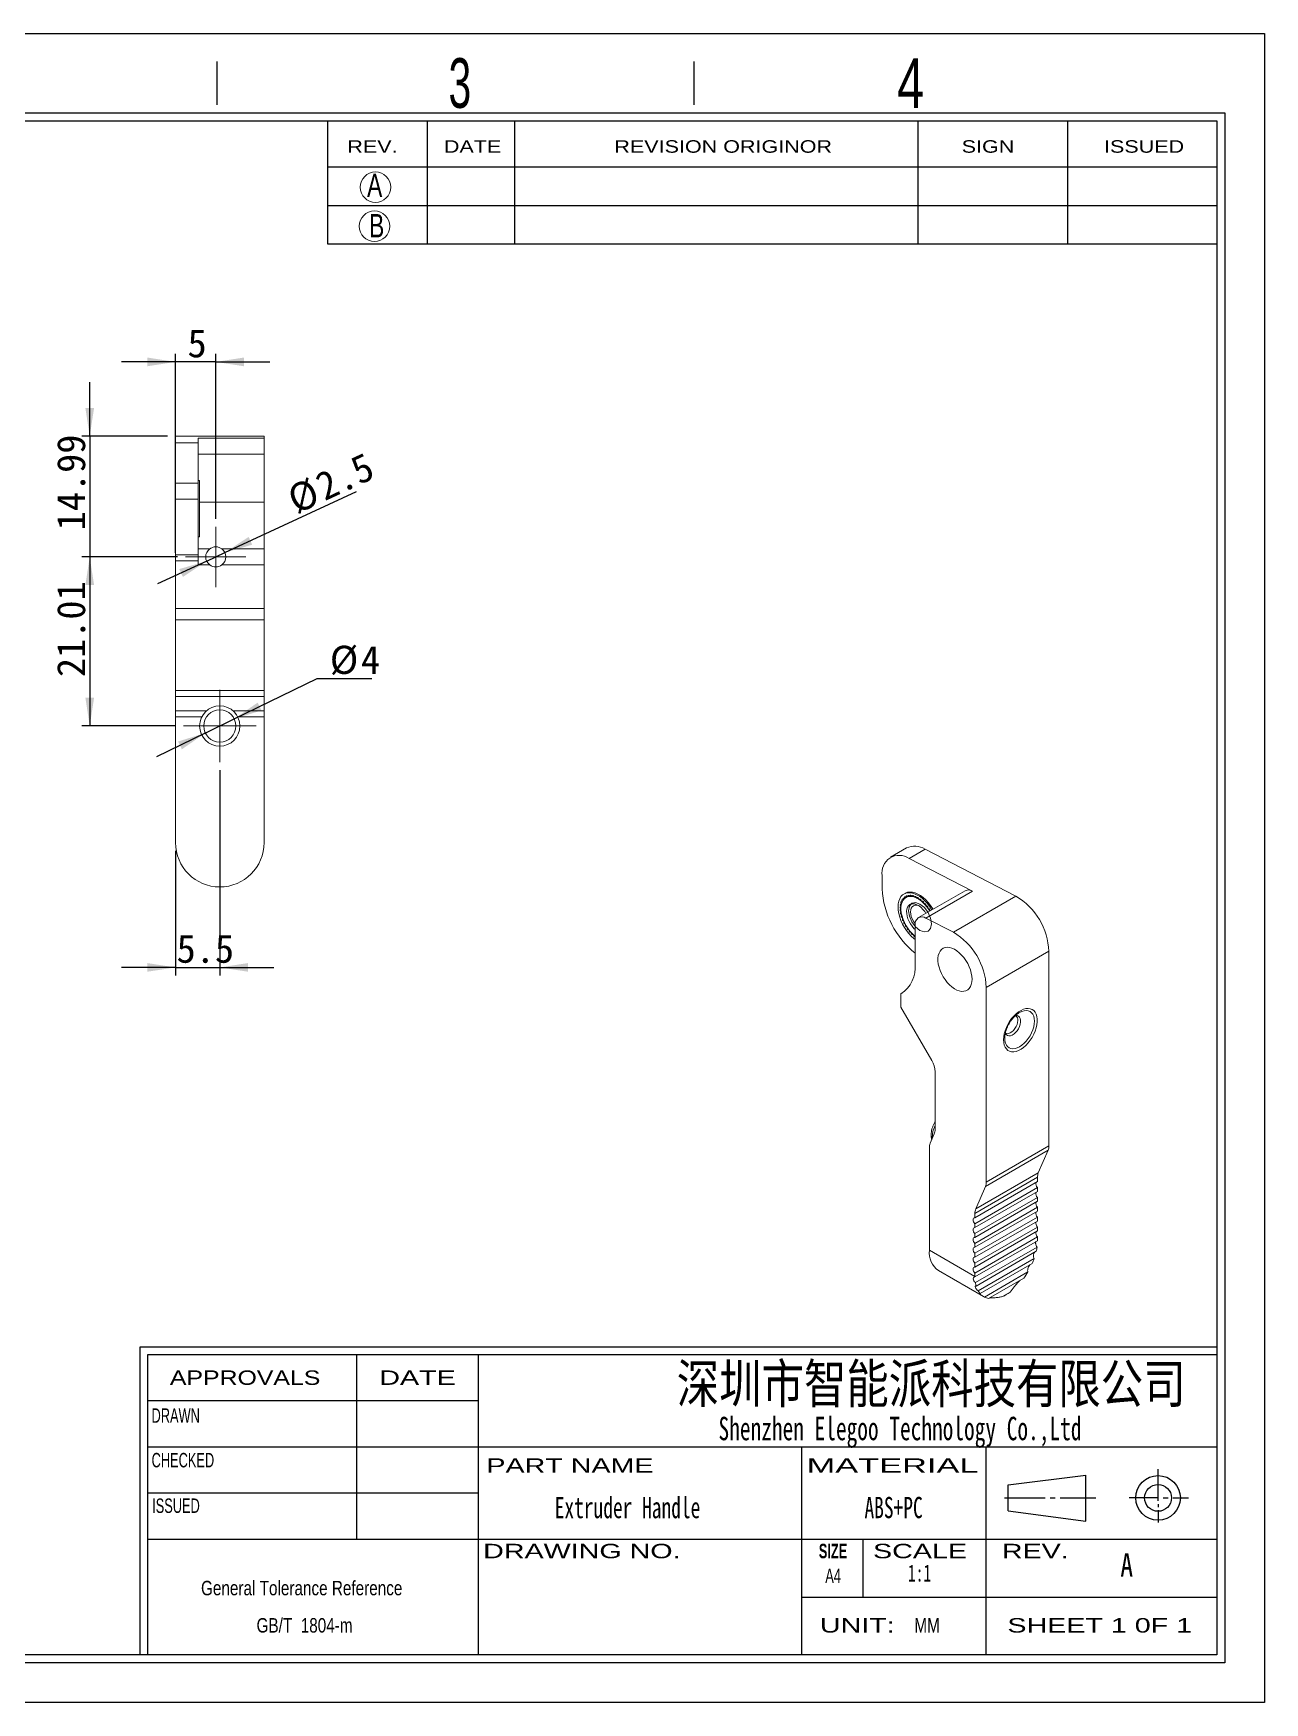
# Model space of a CAD drawing. Header units: millimetres. Extents: x 2 to 295, y 1 to 209.
# Drawn here: x 142.1 to 295.1, y 1.3 to 208.7 of the extents above; entities that cross this region are included whole.
import ezdxf

# ---------------------------------------------------------------- set-up
doc = ezdxf.new("R2010")
doc.units = ezdxf.units.MM
doc.linetypes.add('CENTER', pattern=[10.16, 6.35, -1.27, 1.27, -1.27])
doc.layers.add('DIM', color=5, linetype='Continuous')
doc.layers.add('SLD-0', color=179, linetype='Continuous')
doc.layers.add('中心线', color=1, linetype='CENTER', lineweight=15)
doc.styles.add('SLDTEXTSTYLE0', font='SIMSUN.TTC', dxfattribs={"width": 0.67})
doc.styles.add('SLDTEXTSTYLE1', font='SIMSUN.TTC', dxfattribs={"width": 0.67})
doc.styles.add('SLDTEXTSTYLE10', font='ARIAL.TTF', dxfattribs={"width": 1.7064})
doc.styles.add('SLDTEXTSTYLE11', font='SIMSUN.TTC', dxfattribs={"width": 0.8, "bigfont": 'bigfont'})
doc.styles.add('SLDTEXTSTYLE12', font='SIMSUN.TTC', dxfattribs={"width": 0.8})
doc.styles.add('SLDTEXTSTYLE13', font='SIMKAI.TTF', dxfattribs={"width": 0.67})
doc.styles.add('SLDTEXTSTYLE14', font='SIMSUN.TTC')
doc.styles.add('SLDTEXTSTYLE3', font='ARIAL.TTF', dxfattribs={"width": 0.63516})
doc.styles.add('SLDTEXTSTYLE4', font='GOTHIC.TTF', dxfattribs={"width": 0.7304})
doc.styles.add('SLDTEXTSTYLE5', font='GOTHIC.TTF', dxfattribs={"width": 0.61171})
doc.styles.add('SLDTEXTSTYLE6', font='ARIALBD.TTF', dxfattribs={"width": 0.63516})
doc.styles.add('SLDTEXTSTYLE7', font='ARIAL.TTF', dxfattribs={"width": 1.422})
doc.styles.add('SLDTEXTSTYLE8', font='ARIAL.TTF', dxfattribs={"width": 0.7584})
doc.styles.add('SLDTEXTSTYLE9', font='ARIAL.TTF', dxfattribs={"width": 1.2324})
doc.dimstyles.new('SLDDIMSTYLE1', dxfattribs={"dimtxt": 3.5, "dimasz": 3.5, "dimexe": 0, "dimexo": 0.0625, "dimgap": 0.875, "dimtad": 0, "dimtih": 1, "dimtoh": 1, "dimrnd": 1e-09, "dimzin": 12, "dimdsep": 46, "dimtxsty": 'SLDTEXTSTYLE0', "dimsah": 1, "dimcen": 0, "dimadec": 0, "dimazin": 3, "dimtfac": 1, "dimtmove": 0, "dimatfit": 3, "dimfxl": 0, "dimfrac": 2, "dimtolj": 1, "dimtzin": 12, "dimarcsym": 0})
doc.dimstyles.new('SLDDIMSTYLE4', dxfattribs={"dimtxt": 3.5, "dimasz": 3.5, "dimexe": 0, "dimexo": 0.0625, "dimgap": 0.875, "dimtad": 2, "dimrnd": 1e-09, "dimzin": 12, "dimdsep": 46, "dimtxsty": 'SLDTEXTSTYLE0', "dimsah": 1, "dimcen": 0.09, "dimadec": 0, "dimazin": 3, "dimtfac": 1, "dimtmove": 0, "dimatfit": 0, "dimfxl": 0, "dimfrac": 2, "dimtolj": 1, "dimtzin": 12, "dimarcsym": 0})

# ---------------------------------------------------------------- blocks, each defined once
blk = doc.blocks.new('SW_NOTE_1')
at = {"layer": 'SLD-0', "color": 0, "char_height": 1.7927, "attachment_point": 2, "style": 'SLDTEXTSTYLE8'}
for s, insert in [('General Tolerance Reference ', (13.02, 2.31)), (' GB/T  1804-m', (13.11, -2.32))]:
    blk.add_mtext(s, dxfattribs=dict(at, insert=insert))
blk = doc.blocks.new('_D_7')
at = {"layer": 'DIM'}
for p, q in [((149.12, 158.63), (149.12, 165.36)), ((158.78, 158.63), (148.12, 158.63)), ((149.12, 158.63), (149.12, 143.63)), ((160.03, 143.63), (148.12, 143.63)), ((149.12, 143.63), (149.12, 136.9))]:
    blk.add_line(p, q, dxfattribs=at)
for points in [[(149.12, 158.63), (149.66, 162.13), (148.58, 162.13)], [(149.12, 143.63), (148.58, 140.13), (149.66, 140.13)]]:
    blk.add_solid(points, dxfattribs=at)
at = {"layer": 'DIM', "insert": (145.05, 146.93), "char_height": 3.5, "attachment_point": 1, "rotation": 90, "style": 'SLDTEXTSTYLE14'}
blk.add_mtext('14.99', dxfattribs=at)
blk = doc.blocks.new('_D_8')
at = {"layer": 'DIM'}
for p, q in [((160.03, 143.63), (148.12, 143.63)), ((149.12, 143.63), (149.12, 122.63)), ((159.78, 122.63), (148.12, 122.63))]:
    blk.add_line(p, q, dxfattribs=at)
for points in [[(149.12, 143.63), (148.58, 140.13), (149.66, 140.13)], [(149.12, 122.63), (149.66, 126.13), (148.58, 126.13)]]:
    blk.add_solid(points, dxfattribs=at)
at = {"layer": 'DIM', "insert": (145.05, 128.7), "char_height": 3.5, "attachment_point": 1, "rotation": 90, "style": 'SLDTEXTSTYLE14'}
blk.add_mtext('21.01', dxfattribs=at)
blk = doc.blocks.new('_D_9')
at = {"layer": 'DIM'}
for p, q in [((165.91, 144.16), (182.25, 151.75)), ((163.65, 143.11), (157.54, 140.27)), ((163.65, 143.11), (165.91, 144.16))]:
    blk.add_line(p, q, dxfattribs=at)
for points in [[(165.91, 144.16), (169.31, 145.15), (168.86, 146.12)], [(163.65, 143.11), (160.24, 142.12), (160.7, 141.15)]]:
    blk.add_solid(points, dxfattribs=at)
at = {"layer": 'DIM', "char_height": 3.5, "attachment_point": 1, "rotation": 24.9089, "style": 'SLDTEXTSTYLE14'}
for s, insert in [('2.5', (176.83, 153.72)), ('%%c', (173.32, 152.09))]:
    blk.add_mtext(s, dxfattribs=dict(at, insert=insert))
blk = doc.blocks.new('_D_10')
at = {"layer": 'DIM'}
for p, q in [((159.78, 144.13), (159.78, 168.86)), ((164.78, 148.38), (164.78, 168.86)), ((159.78, 167.86), (153.05, 167.86)), ((164.78, 167.86), (159.78, 167.86)), ((164.78, 167.86), (171.51, 167.86))]:
    blk.add_line(p, q, dxfattribs=at)
for points in [[(159.78, 167.86), (156.28, 168.4), (156.28, 167.32)], [(164.78, 167.86), (168.28, 167.32), (168.28, 168.4)]]:
    blk.add_solid(points, dxfattribs=at)
at = {"layer": 'DIM', "insert": (161.27, 171.93), "char_height": 3.5, "attachment_point": 1, "style": 'SLDTEXTSTYLE14'}
blk.add_mtext('5', dxfattribs=at)
blk = doc.blocks.new('_D_11')
at = {"layer": 'DIM'}
for p, q in [((165.28, 117.13), (165.28, 91.63)), ((159.78, 107.13), (159.78, 91.63)), ((159.78, 92.63), (153.05, 92.63)), ((159.78, 92.63), (165.28, 92.63)), ((165.28, 92.63), (172.01, 92.63))]:
    blk.add_line(p, q, dxfattribs=at)
for points in [[(159.78, 92.63), (156.28, 93.17), (156.28, 92.1)], [(165.28, 92.63), (168.78, 92.1), (168.78, 93.17)]]:
    blk.add_solid(points, dxfattribs=at)
at = {"layer": 'DIM', "insert": (159.91, 96.71), "char_height": 3.5, "attachment_point": 1, "style": 'SLDTEXTSTYLE14'}
blk.add_mtext('5.5', dxfattribs=at)
blk = doc.blocks.new('_D_12')
at = {"layer": 'DIM'}
for p, q in [((167.08, 123.51), (177.36, 128.53)), ((177.36, 128.53), (184.18, 128.53)), ((163.48, 121.75), (167.08, 123.51)), ((163.48, 121.75), (157.43, 118.79))]:
    blk.add_line(p, q, dxfattribs=at)
for points in [[(167.08, 123.51), (170.46, 124.56), (169.98, 125.53)], [(163.48, 121.75), (160.1, 120.7), (160.57, 119.73)]]:
    blk.add_solid(points, dxfattribs=at)
at = {"layer": 'DIM', "char_height": 3.5, "attachment_point": 1, "style": 'SLDTEXTSTYLE14'}
for s, insert in [('%%c', (178.95, 132.6)), ('4', (182.82, 132.6))]:
    blk.add_mtext(s, dxfattribs=dict(at, insert=insert))
blk = doc.blocks.new('SW_CENTERMARKSYMBOL_2')
at = {"layer": '中心线', "color": 0}
for p, q in [((0, 2.5), (0, 3.75)), ((0, 0), (0, 2.5)), ((-2.5, 0), (-3.75, 0)), ((0, 0), (-2.5, 0)), ((0, 0), (0, -2.5)), ((0, 0), (2.5, 0)), ((2.5, 0), (3.75, 0)), ((0, -2.5), (0, -3.75))]:
    blk.add_line(p, q, dxfattribs=at)
blk = doc.blocks.new('SW_CENTERMARKSYMBOL_3')
at = {"layer": '中心线', "color": 0}
for p, q in [((0, 2.5), (0, 4.5)), ((0, 0), (0, 2.5)), ((-2.5, 0), (-4.5, 0)), ((0, 0), (-2.5, 0)), ((0, 0), (0, -2.5)), ((0, 0), (2.5, 0)), ((2.5, 0), (4.5, 0)), ((0, -2.5), (0, -4.5))]:
    blk.add_line(p, q, dxfattribs=at)

msp = doc.modelspace()

# ---------------------------------------------------------------- linework, layer by layer
at = {"color": 7, "linetype": 'Continuous', "lineweight": 15}
for p, q in [((170.779, 158.635), (159.779, 158.635)), ((159.779, 158.635), (159.779, 158.627)), ((170.779, 158.627), (159.779, 158.627)), ((159.779, 158.627), (159.779, 157.79)), ((162.579, 157.79), (159.779, 157.79)), ((159.779, 157.79), (159.779, 152.797)), ((162.579, 158.375), (170.779, 158.375)), ((162.579, 158.375), (162.579, 157.79)), ((162.579, 157.79), (162.579, 152.797)), ((170.779, 158.635), (170.779, 158.627)), ((170.779, 158.627), (170.779, 158.375)), ((170.779, 156.377), (170.779, 158.375)), ((162.579, 156.377), (170.779, 156.377)), ((170.779, 150.444), (170.779, 156.377)), ((162.579, 152.797), (159.779, 152.797)), ((159.779, 152.797), (159.779, 150.797)), ((162.779, 153.135), (162.579, 153.135)), ((162.579, 152.797), (162.579, 150.797)), ((162.779, 153.135), (162.779, 146.135)), ((162.579, 150.797), (159.779, 150.797)), ((159.779, 150.797), (159.779, 143.871)), ((162.579, 150.797), (162.579, 143.871)), ((170.779, 144.635), (170.779, 150.444)), ((162.579, 146.135), (162.779, 146.135)), ((162.579, 143.871), (159.779, 143.871)), ((159.779, 143.871), (159.779, 143.135)), ((162.579, 143.135), (159.779, 143.135)), ((159.779, 143.135), (159.779, 137.221)), ((162.579, 144.635), (164.029, 144.635)), ((162.579, 143.871), (162.579, 143.135)), ((162.579, 143.135), (162.579, 142.635)), ((165.529, 144.635), (170.779, 144.635)), ((170.779, 142.635), (170.779, 144.635)), ((162.579, 142.635), (164.029, 142.635)), ((165.529, 142.635), (170.779, 142.635)), ((170.779, 142.635), (170.779, 137.221)), ((159.779, 137.221), (170.779, 137.221)), ((159.779, 135.806), (159.779, 137.221)), ((170.779, 137.221), (170.779, 135.806)), ((170.779, 135.806), (159.779, 135.806)), ((159.779, 135.806), (159.779, 127.02)), ((170.779, 135.806), (170.779, 127.02)), ((159.779, 127.02), (170.779, 127.02)), ((159.779, 126.277), (159.779, 127.02)), ((170.779, 127.02), (170.779, 126.277)), ((170.779, 126.277), (159.779, 126.277)), ((159.779, 126.277), (159.779, 124.492)), ((159.779, 124.492), (163.614, 124.492)), ((159.779, 123.75), (159.779, 124.492)), ((166.943, 124.492), (170.779, 124.492)), ((170.779, 126.277), (170.779, 124.492)), ((170.779, 124.492), (170.779, 123.75)), ((163.045, 123.75), (159.779, 123.75)), ((159.779, 123.75), (159.779, 108.135)), ((170.779, 123.75), (167.513, 123.75)), ((170.779, 123.75), (170.779, 108.135)), ((250.596, 107.47), (248.616, 106.327)), ((250.931, 106.181), (252.911, 107.324)), ((258.82, 102.104), (250.931, 106.181)), ((264.206, 101.487), (252.911, 107.324)), ((247.581, 104.038), (247.581, 102.405)), ((250.427, 101.834), (250.286, 101.752)), ((257.894, 102.162), (252.096, 98.815)), ((258.82, 102.104), (253.022, 98.756)), ((256.428, 96.996), (264.206, 101.487)), ((251.682, 93.055), (251.682, 97.899)), ((256.428, 96.996), (253.022, 98.756)), ((260.521, 90.149), (268.299, 94.639)), ((268.299, 70.457), (268.299, 94.639)), ((250.132, 89.457), (249.914, 89.331)), ((249.914, 87.698), (249.914, 89.331)), ((260.521, 65.967), (260.521, 90.149)), ((249.914, 87.698), (253.743, 81.067)), ((254.157, 79.673), (254.157, 72.499)), ((254.056, 71.951), (253.551, 70.785)), ((253.45, 70.237), (253.45, 57.487)), ((268.198, 69.909), (260.42, 65.419)), ((260.521, 65.967), (268.299, 70.457)), ((266.986, 67.11), (268.198, 69.909)), ((266.885, 66.562), (259.106, 62.072)), ((259.208, 62.62), (266.986, 67.11)), ((266.885, 66.026), (266.885, 66.562)), ((259.106, 61.536), (266.885, 66.026)), ((266.885, 65.278), (259.106, 60.787)), ((259.106, 60.311), (266.885, 64.801)), ((259.208, 62.62), (260.42, 65.419)), ((266.885, 64.801), (266.885, 65.278)), ((266.885, 64.053), (259.106, 59.563)), ((259.106, 59.086), (266.885, 63.576)), ((266.885, 62.828), (259.106, 58.338)), ((259.106, 57.861), (266.885, 62.352)), ((266.885, 63.576), (266.885, 64.053)), ((266.885, 62.352), (266.885, 62.828)), ((259.106, 61.536), (259.106, 62.072)), ((266.885, 61.603), (259.106, 57.113)), ((259.106, 56.637), (266.885, 61.127)), ((259.106, 60.311), (259.106, 60.787)), ((266.885, 60.378), (259.106, 55.888)), ((266.885, 61.127), (266.885, 61.603)), ((266.885, 59.902), (266.885, 60.378)), ((259.106, 55.412), (266.885, 59.902)), ((259.106, 59.086), (259.106, 59.563)), ((266.885, 59.154), (259.106, 54.663)), ((259.106, 57.861), (259.106, 58.338)), ((259.107, 54.187), (266.885, 58.677)), ((266.885, 58.711), (266.885, 59.154)), ((253.45, 57.487), (259.106, 54.221)), ((259.106, 56.637), (259.106, 57.113)), ((266.825, 57.894), (259.166, 53.473)), ((259.262, 53.052), (266.729, 57.362)), ((266.475, 56.467), (259.517, 52.45)), ((254.589, 54.968), (260.168, 51.747)), ((259.106, 55.412), (259.106, 55.888)), ((259.106, 54.221), (259.106, 54.663)), ((259.755, 52.112), (266.236, 55.853)), ((265.696, 54.793), (260.295, 51.675)), ((260.802, 51.491), (265.189, 54.024)), ((263.474, 52.285), (262.517, 51.733))]:
    msp.add_line(p, q, dxfattribs=at)
at = {"color": 8, "linetype": 'Continuous', "lineweight": 15}
msp.add_line((162.779, 150.444), (170.779, 150.444), dxfattribs=at)
at = {"color": 7, "linetype": 'Continuous', "lineweight": 15, "flags": 128}
for points in [[(253.76, 99.775), (253.725, 99.834), (253.463, 100.232), (253.174, 100.601), (252.864, 100.935), (252.539, 101.228), (252.204, 101.474), (251.867, 101.669), (251.532, 101.81), (251.207, 101.892), (250.897, 101.916), (250.608, 101.879), (250.346, 101.785), (250.116, 101.633), (249.921, 101.426), (249.765, 101.17), (249.652, 100.868), (249.584, 100.525), (249.561, 100.149), (249.584, 99.747), (249.652, 99.325), (249.765, 98.893), (249.921, 98.457), (250.116, 98.025), (250.346, 97.607), (250.608, 97.21), (250.897, 96.841), (251.207, 96.506), (251.532, 96.213), (251.682, 96.096)], [(253.901, 99.857), (253.866, 99.916), (253.604, 100.313), (253.315, 100.683), (253.006, 101.017), (252.68, 101.31), (252.346, 101.556), (252.008, 101.751), (251.673, 101.891), (251.348, 101.974), (251.038, 101.997), (250.75, 101.961), (250.488, 101.866), (250.427, 101.834)], [(249.88, 100.166), (249.852, 100.165), (249.83, 100.152), (249.815, 100.128), (249.809, 100.096), (249.813, 100.057), (249.826, 100.016), (249.846, 99.977), (249.873, 99.942)], [(249.877, 99.819), (249.851, 99.813), (249.832, 99.795), (249.822, 99.766), (249.82, 99.731), (249.828, 99.691), (249.845, 99.65), (249.869, 99.612), (249.898, 99.581)], [(249.925, 100.484), (249.896, 100.489), (249.87, 100.481), (249.852, 100.462), (249.842, 100.434), (249.841, 100.398), (249.85, 100.358), (249.867, 100.317), (249.891, 100.279)], [(250.012, 100.768), (249.981, 100.779), (249.953, 100.777), (249.931, 100.763), (249.917, 100.738), (249.912, 100.705), (249.916, 100.667), (249.929, 100.626), (249.951, 100.587)], [(253.51, 99.631), (253.392, 99.82), (253.14, 100.174), (252.865, 100.496), (252.572, 100.781), (252.267, 101.022), (251.958, 101.213), (251.65, 101.352), (251.35, 101.435), (251.065, 101.459), (250.801, 101.426), (250.563, 101.334), (250.356, 101.187), (250.186, 100.988), (250.054, 100.74), (249.965, 100.449), (249.92, 100.121), (249.92, 99.763), (249.965, 99.383), (250.054, 98.989), (250.186, 98.59), (250.356, 98.193), (250.563, 97.807), (250.801, 97.441), (251.065, 97.102), (251.35, 96.798), (251.65, 96.534), (251.682, 96.509)], [(250.137, 101.012), (250.106, 101.028), (250.076, 101.032), (250.051, 101.024), (250.033, 101.004), (250.024, 100.975), (250.024, 100.938), (250.033, 100.898), (250.051, 100.857)], [(250.3, 101.212), (250.268, 101.233), (250.238, 101.242), (250.21, 101.24), (250.189, 101.225), (250.175, 101.2), (250.171, 101.166), (250.176, 101.127), (250.189, 101.087)], [(250.496, 101.363), (250.465, 101.388), (250.434, 101.403), (250.405, 101.406), (250.38, 101.397), (250.363, 101.377), (250.354, 101.347), (250.354, 101.31), (250.364, 101.27)], [(250.723, 101.463), (250.693, 101.492), (250.661, 101.512), (250.631, 101.521), (250.604, 101.518), (250.583, 101.502), (250.57, 101.477), (250.566, 101.443), (250.571, 101.403)], [(251.682, 97.344), (251.538, 97.479), (251.31, 97.738), (251.105, 98.028), (250.93, 98.341), (250.79, 98.666), (250.69, 98.993), (250.634, 99.311), (250.623, 99.61), (250.657, 99.88), (250.735, 100.113), (250.855, 100.302), (251.013, 100.439), (251.204, 100.522), (251.422, 100.546), (251.659, 100.512), (251.909, 100.42), (252.162, 100.274), (252.412, 100.078), (252.649, 99.838), (252.867, 99.562), (253.01, 99.342)], [(250.975, 101.509), (250.947, 101.542), (250.916, 101.567), (250.884, 101.581), (250.855, 101.583), (250.831, 101.574), (250.814, 101.552), (250.806, 101.522), (250.807, 101.485)], [(251.247, 101.501), (251.221, 101.537), (251.192, 101.566), (251.16, 101.586), (251.129, 101.593), (251.103, 101.589), (251.082, 101.573), (251.07, 101.547), (251.067, 101.512)], [(252.165, 100.272), (252.055, 100.316), (251.836, 100.366), (251.635, 100.358), (251.458, 100.293), (251.313, 100.172), (251.205, 100.001), (251.139, 99.787), (251.116, 99.537), (251.139, 99.261), (251.205, 98.97), (251.313, 98.675), (251.458, 98.387), (251.635, 98.118), (251.688, 98.048)], [(251.535, 101.439), (251.512, 101.477), (251.484, 101.51), (251.453, 101.534), (251.421, 101.548), (251.393, 101.549), (251.369, 101.538), (251.353, 101.517), (251.345, 101.486)], [(251.833, 101.324), (251.813, 101.364), (251.787, 101.4), (251.757, 101.428), (251.725, 101.447), (251.695, 101.454), (251.669, 101.449), (251.649, 101.432), (251.637, 101.405)], [(252.134, 101.158), (252.118, 101.199), (252.095, 101.237), (252.067, 101.269), (252.035, 101.293), (252.004, 101.305), (251.976, 101.306), (251.952, 101.295), (251.937, 101.272)], [(252.434, 100.945), (252.422, 100.986), (252.402, 101.025), (252.376, 101.061), (252.345, 101.089), (252.314, 101.107), (252.284, 101.113), (252.258, 101.107), (252.238, 101.09)], [(252.726, 100.688), (252.718, 100.728), (252.702, 100.769), (252.678, 100.807), (252.649, 100.839), (252.618, 100.862), (252.587, 100.873), (252.559, 100.873), (252.536, 100.861)], [(253.004, 100.394), (253.001, 100.432), (252.988, 100.473), (252.968, 100.512), (252.941, 100.547), (252.911, 100.575), (252.879, 100.592), (252.849, 100.597), (252.824, 100.591)], [(253.264, 100.066), (253.265, 100.102), (253.257, 100.142), (253.24, 100.183), (253.216, 100.221), (253.187, 100.252), (253.155, 100.274), (253.124, 100.285), (253.096, 100.284)], [(249.916, 99.452), (249.893, 99.439), (249.878, 99.416), (249.871, 99.384), (249.874, 99.346), (249.886, 99.305), (249.907, 99.266), (249.933, 99.23), (249.963, 99.203)], [(249.996, 99.07), (249.976, 99.052), (249.965, 99.024), (249.963, 98.989), (249.97, 98.949), (249.986, 98.909), (250.01, 98.871), (250.038, 98.839), (250.07, 98.815)], [(250.115, 98.681), (250.1, 98.658), (250.093, 98.627), (250.095, 98.589), (250.106, 98.548), (250.126, 98.508), (250.152, 98.473), (250.183, 98.444), (250.214, 98.426)], [(250.934, 97.208), (250.935, 97.171), (250.946, 97.13), (250.964, 97.09), (250.99, 97.053), (251.02, 97.024), (251.051, 97.004), (251.082, 96.996), (251.109, 97)], [(251.204, 96.896), (251.209, 96.857), (251.224, 96.816), (251.246, 96.777), (251.274, 96.744), (251.305, 96.718), (251.336, 96.704), (251.365, 96.701), (251.389, 96.711)], [(251.49, 96.62), (251.499, 96.579), (251.518, 96.539), (251.543, 96.502), (251.572, 96.472), (251.604, 96.452), (251.635, 96.443), (251.662, 96.446), (251.683, 96.461)], [(258.753, 91.169), (258.73, 91.539), (258.663, 91.927), (258.552, 92.325), (258.401, 92.724), (258.212, 93.117), (257.989, 93.494), (257.737, 93.847), (257.461, 94.17), (257.168, 94.454), (256.864, 94.695), (256.554, 94.887), (256.246, 95.025), (255.947, 95.108), (255.662, 95.133), (255.397, 95.099), (255.159, 95.007), (254.953, 94.86), (254.782, 94.661), (254.65, 94.413), (254.561, 94.122), (254.516, 93.794), (254.516, 93.437), (254.561, 93.057), (254.65, 92.663), (254.782, 92.263), (254.953, 91.866), (255.159, 91.481), (255.397, 91.114), (255.662, 90.775), (255.947, 90.471), (256.246, 90.208), (256.554, 89.991), (256.864, 89.825), (257.168, 89.714), (257.461, 89.661), (257.737, 89.665), (257.989, 89.728), (258.212, 89.847), (258.401, 90.021), (258.552, 90.245), (258.663, 90.516), (258.73, 90.826), (258.753, 91.169)], [(262.672, 83.634), (262.695, 83.998), (262.761, 84.381), (262.87, 84.773), (263.019, 85.167), (263.206, 85.553), (263.426, 85.925), (263.674, 86.273), (263.946, 86.591), (264.234, 86.872), (264.535, 87.109), (264.84, 87.298), (265.143, 87.435), (265.438, 87.516), (265.719, 87.54), (265.98, 87.507), (266.215, 87.417), (266.418, 87.272), (266.587, 87.075), (266.716, 86.831), (266.804, 86.544), (266.849, 86.221), (266.849, 85.869), (266.804, 85.494), (266.716, 85.106), (266.587, 84.712), (266.418, 84.321), (266.215, 83.941), (265.98, 83.58), (265.719, 83.246), (265.438, 82.945), (265.143, 82.686), (264.84, 82.472), (264.535, 82.309), (264.234, 82.2), (263.946, 82.147), (263.674, 82.151), (263.426, 82.213), (263.206, 82.331), (263.019, 82.502), (262.87, 82.723), (262.761, 82.989), (262.695, 83.295), (262.672, 83.634)], [(262.819, 83.869), (262.819, 83.838), (262.82, 83.755)], [(259.106, 61.536), (259.02, 61.524), (258.952, 61.474), (258.909, 61.392), (258.894, 61.284), (258.909, 61.159), (258.952, 61.027), (259.02, 60.9), (259.106, 60.787)], [(259.106, 60.311), (259.02, 60.299), (258.952, 60.25), (258.909, 60.167), (258.894, 60.059), (258.909, 59.934), (258.952, 59.802), (259.02, 59.675), (259.106, 59.563)], [(259.106, 59.086), (259.02, 59.074), (258.952, 59.025), (258.909, 58.943), (258.894, 58.834), (258.909, 58.709), (258.952, 58.577), (259.02, 58.45), (259.106, 58.338)], [(259.106, 57.861), (259.02, 57.849), (258.952, 57.8), (258.909, 57.718), (258.894, 57.61), (258.909, 57.484), (258.952, 57.353), (259.02, 57.225), (259.106, 57.113)], [(259.106, 56.637), (259.02, 56.624), (258.952, 56.575), (258.909, 56.493), (258.894, 56.385), (258.909, 56.26), (258.952, 56.128), (259.02, 56), (259.106, 55.888)], [(259.106, 55.412), (259.02, 55.399), (258.952, 55.35), (258.909, 55.268), (258.894, 55.16), (258.909, 55.035), (258.952, 54.903), (259.02, 54.776), (259.106, 54.663)]]:
    msp.add_lwpolyline(points, dxfattribs=at)
at = {"color": 7, "linetype": 'Continuous', "lineweight": 0, "flags": 128}
msp.add_lwpolyline([(252.283, 97.231), (251.742, 97.667), (251.283, 98.286), (250.976, 98.993), (250.869, 99.68), (250.976, 100.243), (251.283, 100.596), (251.742, 100.685), (252.283, 100.497), (252.824, 100.06), (253.283, 99.441), (253.589, 98.734), (253.697, 98.047), (253.589, 97.484), (253.283, 97.132), (252.824, 97.042), (252.283, 97.231)], dxfattribs=at)
at = {"color": 8, "linetype": 'Continuous', "lineweight": 15, "flags": 128}
for points in [[(266.501, 85.964), (266.478, 86.283), (266.411, 86.568), (266.3, 86.813), (266.149, 87.01), (265.962, 87.156), (265.742, 87.245), (265.496, 87.277), (265.229, 87.251), (264.948, 87.167), (264.66, 87.027), (264.657, 87.025)], [(262.82, 83.755), (262.841, 83.519), (262.909, 83.233), (263.019, 82.989), (263.17, 82.791), (263.358, 82.646), (263.578, 82.556), (263.824, 82.524), (264.091, 82.551), (264.372, 82.635), (264.66, 82.775), (264.948, 82.967), (265.229, 83.207), (265.496, 83.489), (265.742, 83.806), (265.962, 84.149), (266.149, 84.511), (266.3, 84.883), (266.411, 85.255), (266.478, 85.618), (266.501, 85.964)], [(264.163, 86.663), (264.172, 86.664), (264.36, 86.657), (264.523, 86.592), (264.652, 86.47), (264.742, 86.298), (264.788, 86.084), (264.788, 85.837), (264.742, 85.57), (264.652, 85.294), (264.523, 85.023), (264.36, 84.77), (264.172, 84.545), (263.966, 84.361), (263.753, 84.224), (263.542, 84.142), (263.344, 84.119), (263.167, 84.155), (263.02, 84.25), (262.91, 84.397), (262.885, 84.452)], [(262.933, 84.454), (262.95, 84.445), (263.114, 84.399), (263.303, 84.414), (263.505, 84.489), (263.71, 84.621), (263.906, 84.803), (264.084, 85.024), (264.233, 85.273), (264.346, 85.536), (264.416, 85.799), (264.44, 86.048)]]:
    msp.add_lwpolyline(points, dxfattribs=at)
at = {"color": 7, "linetype": 'Continuous', "lineweight": 15}
for radius in [2.5, 2]:
    msp.add_circle((165.279, 122.627), radius, dxfattribs=at)
for centre, radius, start, end in [((164.779, 143.635), 1.25, 126.8699, 233.1301), ((164.779, 143.635), 1.25, 306.8699, 53.1301), ((164.779, 143.635), 1.25, 233.1301, 306.8699), ((165.279, 108.135), 5.5, 180, 0), ((249.713, 104.394), 2.162, 55.70604, 189.49819), ((251.627, 105.392), 2.32, 56.38609, 116.38017), ((258.517, 102.961), 10.951, 182.91469, 231.37666), ((258.304, 101.294), 0.96, 57.48322, 115.28304), ((249.753, 99.831), 0.164, 10.23457, 42.88908), ((249.874, 99.86), 0.0401, 273.64278, 0.13729), ((249.888, 100.203), 0.0377, 258.15919, 348.56843), ((249.769, 100.182), 0.156, 4.97496, 38.71289), ((249.786, 99.459), 0.165, 14.96576, 47.41306), ((249.942, 100.519), 0.0385, 245.07941, 334.09579), ((249.833, 100.505), 0.143, 359.01773, 34.79653), ((250.036, 100.803), 0.0427, 235.16315, 317.94992), ((249.942, 100.792), 0.127, 352.14341, 31.06819), ((250.171, 101.05), 0.0504, 228.11489, 301.76643), ((250.093, 101.037), 0.108, 344.07516, 27.45815), ((250.345, 101.254), 0.0618, 223.00337, 286.86798), ((250.282, 101.234), 0.0896, 334.48687, 23.87056), ((250.556, 101.411), 0.0767, 218.90757, 273.90911), ((250.503, 101.378), 0.0727, 323.0535, 20.12413), ((250.8, 101.517), 0.0941, 215.22583, 262.96115), ((250.751, 101.469), 0.0587, 309.58695, 15.84542), ((251.071, 101.568), 0.113, 211.64484, 253.78301), ((251.019, 101.504), 0.0481, 294.28024, 10.34722), ((251.363, 101.562), 0.131, 208.01261, 246.04081), ((251.304, 101.484), 0.0413, 277.96045, 2.6596), ((251.669, 101.499), 0.147, 204.24375, 239.4183), ((251.599, 101.41), 0.038, 262.08034, 351.94498), ((251.981, 101.379), 0.159, 200.2699, 233.65305), ((251.901, 101.286), 0.038, 248.24762, 338.15587), ((252.293, 101.204), 0.165, 196.01624, 228.53901), ((252.206, 101.115), 0.0412, 237.48129, 322.29645), ((252.595, 100.977), 0.165, 191.38925, 223.91788), ((252.508, 100.9), 0.048, 229.75053, 305.97096), ((252.883, 100.706), 0.159, 186.26747, 219.66863), ((252.803, 100.645), 0.0585, 224.22534, 290.6396), ((253.151, 100.395), 0.147, 180.49199, 215.69805), ((253.087, 100.356), 0.0724, 219.93347, 277.14064), ((253.394, 100.052), 0.131, 173.85606, 211.93154), ((253.355, 100.036), 0.0893, 216.18215, 265.67556), ((253.308, 99.755), 0.196, 347.67725, 78.10637), ((253.609, 99.686), 0.113, 166.09645, 208.30065), ((259.958, 94.301), 8.347, 2.32238, 59.41003), ((249.9, 99.495), 0.046, 290.006, 8.5663), ((249.865, 99.076), 0.161, 19.29791, 52.3985), ((249.963, 99.115), 0.0555, 305.69087, 14.54436), ((249.99, 98.688), 0.15, 23.3303, 57.99402), ((250.063, 98.725), 0.0687, 319.68601, 19.06458), ((250.156, 98.304), 0.135, 27.14123, 64.39354), ((250.456, 98.228), 0.195, 160.5009, 251.38892), ((250.198, 98.333), 0.0849, 331.65009, 22.9046), ((250.358, 97.931), 0.117, 30.7991, 71.84576), ((250.366, 97.945), 0.103, 341.69772, 26.51103), ((250.655, 97.864), 0.198, 165.59303, 255.56181), ((250.59, 97.575), 0.0985, 34.38211, 80.65577), ((250.566, 97.57), 0.122, 350.13544, 30.10369), ((250.876, 97.514), 0.193, 169.4712, 260.97902), ((252.532, 98.047), 0.862, 55.33691, 189.86732), ((250.847, 97.242), 0.0806, 38.01997, 91.1597), ((250.795, 97.214), 0.139, 357.29665, 33.79351), ((251.124, 96.937), 0.065, 41.97693, 103.636), ((251.051, 96.887), 0.153, 3.47312, 37.65349), ((251.414, 96.664), 0.0528, 46.77684, 118.11179), ((251.329, 96.595), 0.162, 8.89914, 41.75314), ((252.18, 89.811), 8.347, 2.32238, 59.41003), ((247.715, 92.657), 3.987, 303.47884, 5.7242), ((251.273, 79.575), 2.886, 1.9565, 31.14373), ((254.834, 70.265), 1.384, 157.93095, 181.15772), ((252.773, 72.471), 1.384, 337.93095, 1.15772), ((266.915, 70.429), 1.384, 337.93095, 1.15772), ((268.269, 66.59), 1.384, 157.93095, 181.15772), ((259.137, 65.939), 1.384, 337.93095, 1.15772), ((267.309, 65.745), 0.631, 163.89123, 227.81639), ((267.309, 64.521), 0.631, 163.89123, 227.81639), ((260.491, 62.1), 1.384, 157.93095, 181.15772), ((267.309, 63.296), 0.631, 163.89123, 227.81639), ((267.309, 62.071), 0.631, 163.89123, 227.81639), ((267.309, 60.846), 0.631, 163.89123, 227.81639), ((267.309, 59.621), 0.631, 163.89123, 227.81639), ((261.669, 58.711), 5.216, 359.62449, 359.99964), ((256.154, 57.193), 2.72, 173.81469, 234.87313), ((258.071, 59.38), 8.894, 336.63322, 340.8801), ((259.896, 58.876), 6.998, 347.51297, 351.94144), ((264.263, 54.221), 5.157, 179.99964, 180.37765), ((257.591, 59.582), 9.414, 323.81227, 329.41949), ((262.679, 54.057), 3.561, 189.43489, 196.38379), ((261.437, 53.552), 2.214, 209.82689, 220.56491), ((260.423, 56.465), 5.175, 293.87173, 306.12289), ((261.19, 53.349), 1.898, 241.88902, 258.21735)]:
    msp.add_arc(centre, radius, start, end, dxfattribs=at)
at = {"color": 8, "linetype": 'Continuous', "lineweight": 15}
for centre, radius, start, end in [((263.834, 86.118), 0.611, 353.38628, 55.24406), ((257.043, 71.531), 3.236, 153.11908, 182.59987)]:
    msp.add_arc(centre, radius, start, end, dxfattribs=at)
at = {"color": 7, "linetype": 'Continuous', "lineweight": 15}
for points, knots in [([(165.529, 144.635), (165.432, 144.707), (165.318, 144.77), (165.127, 144.837), (165.061, 144.855), (164.923, 144.878), (164.85, 144.885), (164.638, 144.885), (164.495, 144.86), (164.239, 144.77), (164.126, 144.707), (164.029, 144.635)], [0, 0, 0, 0, 0.25, 0.25, 0.375, 0.375, 0.5, 0.5, 0.75, 0.75, 1, 1, 1, 1]), ([(262.819, 83.838), (262.82, 83.887), (262.822, 84.03), (262.853, 84.289), (262.924, 84.613), (263.031, 84.95), (263.171, 85.289), (263.343, 85.622), (263.542, 85.942), (263.763, 86.239), (264, 86.507), (264.246, 86.737), (264.468, 86.912), (264.603, 86.989), (264.656, 87.02)], [0, 0, 0, 0, 0.0458457, 0.1340547, 0.2228542, 0.312259, 0.4021586, 0.492382, 0.5827376, 0.6730007, 0.762933, 0.8523397, 0.9410473, 1, 1, 1, 1]), ([(254.157, 73.443), (254.151, 73.433), (254.076, 73.319), (253.962, 73.08), (253.821, 72.735), (253.722, 72.383), (253.663, 72.032), (253.652, 71.691), (253.674, 71.415), (253.722, 71.266), (253.738, 71.216)], [0, 0, 0, 0, 0.0135273, 0.1629461, 0.3127561, 0.4633833, 0.6153261, 0.7689462, 0.9241043, 1, 1, 1, 1]), ([(266.825, 57.894), (266.794, 57.939), (266.731, 58.028), (266.673, 58.193), (266.65, 58.354), (266.659, 58.49), (266.691, 58.549), (266.704, 58.573)], [0, 0, 0, 0, 0.210944, 0.4218111, 0.6342774, 0.8465511, 1, 1, 1, 1]), ([(266.475, 56.467), (266.449, 56.516), (266.399, 56.613), (266.372, 56.793), (266.383, 56.976), (266.427, 57.136), (266.481, 57.205), (266.502, 57.232)], [0, 0, 0, 0, 0.2039538, 0.407302, 0.6259151, 0.8548145, 1, 1, 1, 1]), ([(259.107, 54.187), (259.043, 54.192), (258.99, 54.17), (258.92, 54.084), (258.904, 54.018), (258.917, 53.869), (258.946, 53.783), (259.036, 53.617), (259.098, 53.538), (259.166, 53.473)], [0, 0, 0, 0, 0.25, 0.25, 0.5, 0.5, 0.75, 0.75, 1, 1, 1, 1]), ([(265.696, 54.793), (265.681, 54.848), (265.648, 54.975), (265.681, 55.203), (265.764, 55.455), (265.869, 55.597), (265.924, 55.673)], [0, 0, 0, 0, 0.1965673, 0.4486905, 0.7061651, 1, 1, 1, 1]), ([(259.262, 53.052), (259.205, 53.062), (259.165, 53.046), (259.13, 52.976), (259.135, 52.922), (259.216, 52.736), (259.358, 52.575), (259.517, 52.45)], [0, 0, 0, 0, 0.25, 0.25, 0.5, 0.5, 1, 1, 1, 1]), ([(259.693, 52.097), (259.706, 52.062), (259.78, 51.995), (259.941, 51.884), (260.004, 51.845), (260.142, 51.762), (260.218, 51.719), (260.295, 51.675)], [0, 0, 0, 0, 0.5, 0.5, 0.75, 0.75, 1, 1, 1, 1]), ([(259.755, 52.112), (259.731, 52.119), (259.702, 52.127), (259.7, 52.118), (259.7, 52.116)], [0, 0, 0, 0, 0.862437, 1, 1, 1, 1]), ([(263.474, 52.285), (263.639, 52.497), (263.887, 52.816), (264.271, 53.296), (264.521, 53.584), (264.693, 53.727), (264.735, 53.762)], [0, 0, 0, 0, 0.4598609, 0.6928194, 0.9247921, 1, 1, 1, 1]), ([(260.912, 51.555), (261.005, 51.56), (261.2, 51.572), (261.628, 51.598), (262.072, 51.648), (262.378, 51.706), (262.517, 51.733)], [0, 0, 0, 0, 0.2463101, 0.5113754, 0.7770392, 1, 1, 1, 1])]:
    msp.add_open_spline(points, degree=3, knots=knots, dxfattribs=at)
at = {"layer": 'SLD-0'}
for p, q in [((1.812, 208.674), (295.107, 208.674)), ((295.107, 208.674), (295.107, 1.294)), ((12.675, 197.811), (289.181, 197.811)), ((252.017, 197.811), (252.017, 182.514)), ((270.599, 197.811), (270.599, 182.514)), ((289.181, 197.811), (289.181, 7.219)), ((289.181, 7.219), (12.675, 7.219)), ((295.107, 1.294), (1.812, 1.294))]:
    msp.add_line(p, q, dxfattribs=at)
at = {"layer": 'SLD-0', "color": 6, "linetype": 'Continuous'}
for p, q in [((164.952, 199.786), (164.952, 205.169)), ((224.204, 199.786), (224.204, 205.169)), ((11.687, 198.799), (290.169, 198.799)), ((290.169, 198.799), (290.169, 6.231)), ((290.169, 6.231), (11.687, 6.231))]:
    msp.add_line(p, q, dxfattribs=at)
at = {"layer": 'SLD-0', "color": 179, "linetype": 'Continuous'}
for p, q in [((178.659, 197.811), (178.659, 182.514)), ((191.05, 197.811), (191.05, 182.514)), ((201.886, 197.811), (201.886, 182.514)), ((178.659, 192.074), (289.181, 192.074)), ((178.659, 187.294), (289.181, 187.294)), ((178.659, 182.514), (289.181, 182.514)), ((289.181, 45.462), (155.33, 45.462)), ((155.33, 45.462), (155.33, 7.219)), ((289.181, 44.506), (156.286, 44.506)), ((156.286, 44.506), (156.286, 7.219)), ((182.281, 44.506), (182.281, 21.56)), ((197.398, 44.506), (197.398, 7.219)), ((197.398, 38.77), (156.286, 38.77)), ((289.181, 33.033), (156.286, 33.033)), ((237.553, 33.033), (237.553, 7.219)), ((260.499, 7.219), (260.499, 33.033)), ((263.255, 28.354), (272.888, 29.538)), ((272.888, 23.846), (272.888, 29.538)), ((281.869, 26.35), (281.869, 30.316)), ((197.398, 27.297), (156.286, 27.297)), ((263.255, 25.106), (263.255, 28.354)), ((262.786, 26.733), (267.83, 26.733)), ((263.255, 25.106), (272.888, 23.846)), ((268.461, 26.733), (269.091, 26.733)), ((269.722, 26.733), (274.136, 26.733)), ((281.869, 26.733), (278.268, 26.733)), ((281.869, 25.966), (281.869, 25.583)), ((281.869, 25.2), (281.869, 23.667)), ((282.5, 26.733), (283.13, 26.733)), ((283.761, 26.733), (285.653, 26.733)), ((289.181, 21.56), (156.286, 21.56)), ((245.202, 21.56), (245.202, 14.39)), ((237.553, 14.39), (289.181, 14.39))]:
    msp.add_line(p, q, dxfattribs=at)
at = {"layer": 'SLD-0', "lineweight": 0}
for centre in [(184.622, 189.564), (184.499, 184.715)]:
    msp.add_circle(centre, 1.894, dxfattribs=at)
at = {"layer": 'SLD-0', "color": 179, "linetype": 'Continuous'}
for radius in [2.771, 1.669]:
    msp.add_circle((281.869, 26.733), radius, dxfattribs=at)

# ---------------------------------------------------------------- block references
at = {"layer": 'SLD-0', "color": 179}
msp.add_blockref('SW_NOTE_1', (162.438, 14.111), dxfattribs=at)
at = {"layer": '中心线'}
for name, p in [('SW_CENTERMARKSYMBOL_2', (164.779, 143.635)), ('SW_CENTERMARKSYMBOL_3', (165.279, 122.627))]:
    msp.add_blockref(name, p, dxfattribs=at)

# ---------------------------------------------------------------- texts
at = {"color": 7, "linetype": 'Continuous', "lineweight": 0, "attachment_point": 1}
for s, insert, char_height, style in [('Extruder Handle', (206.898, 26.853), 2.64583, 'SLDTEXTSTYLE1'), ('ABS+PC', (245.387, 26.853), 2.6458, 'SLDTEXTSTYLE1'), ('1:1', (250.784, 18.446), 2.1167, 'SLDTEXTSTYLE0')]:
    msp.add_mtext(s, dxfattribs=dict(at, insert=insert, char_height=char_height, style=style))
at = {"layer": 'SLD-0'}
for s, insert, char_height, attachment_point, style in [('3', (193.707, 205.593), 6.172, 1, 'SLDTEXTSTYLE5'), ('4', (249.441, 205.587), 6.172, 1, 'SLDTEXTSTYLE4'), ('A', (183.578, 191.252), 2.903, 1, 'SLDTEXTSTYLE4'), ('B', (183.832, 186.237), 2.903, 1, 'SLDTEXTSTYLE4'), ('\\M+1905B圳\\M+18E73\\M+19271\\M+1945C\\M+19468\\M+189C8\\M+18B5A\\M+1974C\\M+18CC0\\M+18CF6\\M+18E69', (253.676, 43.337), 4.82808, 2, 'SLDTEXTSTYLE11'), ('A', (277.178, 19.854), 2.91, 1, 'SLDTEXTSTYLE12')]:
    msp.add_mtext(s, dxfattribs=dict(at, insert=insert, char_height=char_height, attachment_point=attachment_point, style=style))
at = {"layer": 'SLD-0', "color": 179}
for s, insert, char_height, attachment_point, style in [('REV.', (181.129, 195.4), 1.5536, 1, 'SLDTEXTSTYLE9'), ('DATE', (193.126, 195.4), 1.5536, 1, 'SLDTEXTSTYLE9'), ('REVISION ORIGINOR', (214.308, 195.4), 1.55363, 1, 'SLDTEXTSTYLE9'), ('SIGN', (257.466, 195.4), 1.5536, 1, 'SLDTEXTSTYLE9'), ('ISSUED', (275.148, 195.4), 1.5536, 1, 'SLDTEXTSTYLE9'), ('APPROVALS', (168.427, 42.563), 1.7927, 2, 'SLDTEXTSTYLE9'), ('DATE', (189.85, 42.563), 1.7927, 2, 'SLDTEXTSTYLE7'), ('DRAWN', (159.804, 37.853), 1.7927, 2, 'SLDTEXTSTYLE3'), ('Shenzhen Elegoo Technology Co.,Ltd', (249.798, 36.8), 2.91042, 2, 'SLDTEXTSTYLE13'), ('CHECKED', (160.696, 32.315), 1.7927, 2, 'SLDTEXTSTYLE3'), ('PART NAME', (208.794, 31.645), 1.7927, 2, 'SLDTEXTSTYLE7'), ('MATERIAL', (248.88, 31.645), 1.7927, 2, 'SLDTEXTSTYLE10'), ('ISSUED', (159.837, 26.654), 1.7927, 2, 'SLDTEXTSTYLE3'), ('DRAWING NO.', (210.268, 21.022), 1.79265, 2, 'SLDTEXTSTYLE7'), ('SIZE', (241.479, 21.022), 1.7927, 2, 'SLDTEXTSTYLE6'), ('SCALE', (252.289, 21.022), 1.7927, 2, 'SLDTEXTSTYLE7'), ('REV.', (266.61, 21.022), 1.7927, 2, 'SLDTEXTSTYLE7'), ('A4', (241.49, 17.953), 1.7927, 2, 'SLDTEXTSTYLE3'), ('UNIT:', (244.499, 11.791), 1.7927, 2, 'SLDTEXTSTYLE7'), ('MM', (253.161, 11.791), 1.7927, 2, 'SLDTEXTSTYLE8'), ('SHEET 1 0F 1', (274.62, 11.791), 1.79265, 2, 'SLDTEXTSTYLE7')]:
    msp.add_mtext(s, dxfattribs=dict(at, insert=insert, char_height=char_height, attachment_point=attachment_point, style=style))

# ---------------------------------------------------------------- dimensions: what is measured, and where the dimension line sits
at = {"layer": 'DIM'}
dim = msp.add_linear_dim(base=(159.779, 167.859), p1=(164.779, 147.385), p2=(159.779, 143.135), dimstyle='SLDDIMSTYLE4', dxfattribs=at)
dim.commit()
dim.dimension.update_dxf_attribs({"geometry": '_D_10', "text_midpoint": (161.953, 167.859), "dimtype": 160})
for base, p1, p2, angle, picture, middle in [((149.123, 143.635), (159.779, 158.627), (161.029, 143.635), 90, '_D_7', (149.123, 150.335)), ((149.123, 122.627), (161.029, 143.635), (160.779, 122.627), 90, '_D_8', (149.123, 132.102)), ((165.279, 92.635), (159.779, 108.135), (165.279, 118.127), 0, '_D_11', (161.953, 92.635))]:
    dim = msp.add_linear_dim(base=base, p1=p1, p2=p2, angle=angle, dimstyle='SLDDIMSTYLE4', dxfattribs=at)
    dim.commit()
    dim.dimension.update_dxf_attribs({"geometry": picture, "text_midpoint": middle, "dimtype": 160})
dim = msp.add_linear_dim(base=(165.912, 144.161), p1=(163.645, 143.108), p2=(165.912, 144.161), angle=24.90892, text='%%c<>', dimstyle='SLDDIMSTYLE4', dxfattribs=at)
dim.commit()
dim.dimension.update_dxf_attribs({"geometry": '_D_9', "text_midpoint": (178.641, 150.072), "dimtype": 160})
dim = msp.add_diameter_dim_2p(p1=(167.076, 123.505), p2=(163.482, 121.749), dimstyle='SLDDIMSTYLE1', dxfattribs=at)
dim.commit()
dim.dimension.update_dxf_attribs({"geometry": '_D_12', "text_midpoint": (181.561, 131.065), "dimtype": 163})

doc.saveas('drawing.dxf')
